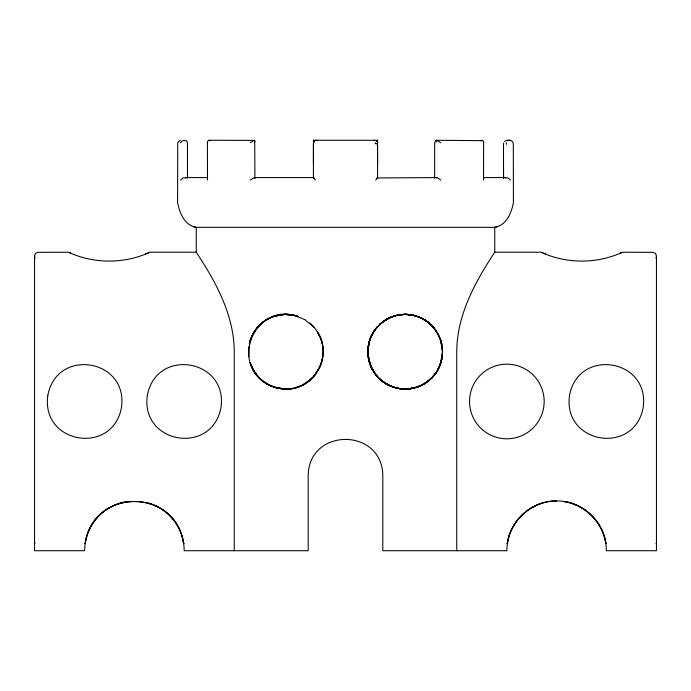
<?xml version="1.0" encoding="UTF-8"?>
<svg xmlns="http://www.w3.org/2000/svg" width="691" height="691" viewBox="0 0 691 691"><rect width="100%" height="100%" fill="white"/><g stroke="black" fill="none" stroke-linecap="round" stroke-linejoin="round"><path stroke-width="1.04" d="M207.499 180.066L207.386 141.56L208.984 140.273L254.703 140.385L254.927 178.39M315.286 180.066L313.412 177.691L313.472 140.273L377.588 140.299L377.588 177.691L375.714 180.066M483.501 180.066L483.622 142.147L483.156 140.662L436.712 140.273L436.116 140.61L436.349 142.001M503.532 177.993L503.497 144.004M187.468 178.114L187.468 142.752C186.829 139.15 181.698 139.884 180.55 142.752M207.378 179.461L207.533 178.39M313.412 177.691L314.146 177.967M442.318 355.597L442.525 351.391L442.093 357.506L440.383 364.235L442.473 353.991L442.188 346.735L442.447 349.378M267.495 319.199C260.447 323.181 254.78 329.495 251.541 336.914C247.171 348.454 253.277 331.697 254.78 330.954C263.331 317.877 280.494 311.46 295.549 315.666L284.744 314.362L293.381 315.131L297.674 316.297C253.511 301.319 228.073 366.817 270.509 385.759L264.627 382.443L258.875 377.58L253.459 370.359L250.168 362.818L253.459 370.359L256.758 375.17L261.932 380.404L267.486 384.231M369.357 362.188C365.815 350.043 368.856 336.292 377.346 326.895C372.034 332.794 368.769 340.456 368.027 348.35L370.255 338.538L375.075 329.693L371.197 336.336L369.357 341.25L367.888 351.719L369.357 362.188L371.197 367.102L375.075 373.745L370.255 364.9L368.027 355.088C368.769 362.982 372.034 370.644 377.346 376.543L372.829 370.272L370.255 364.9M368.545 344.809L367.888 351.719L368.545 358.62M368.234 346.433L368.087 347.832C368.925 340.119 372.173 332.699 377.338 326.903M248.812 346.709L248.812 356.737M426.364 382.451L432.307 377.398L427.738 381.484L420.491 385.759C432.73 380.404 441.437 368.035 442.404 354.716M656.45 256.318L655.984 258.054M441.981 358.076L442.447 354.06L440.236 364.632M483.501 142.752L483.622 142.147M85.157 543.644C93.026 487.708 175.289 487.397 183.59 543.264L184.186 543.264M507.358 543.644C510.364 519.813 532.554 500.534 556.601 500.975C580.509 500.543 602.604 519.597 605.791 543.264A49.761 49.761 0 0 1 606.37 550.727L656.45 550.727L656.45 255.817L655.431 253.364L652.969 252.345L622.617 252.215C596.843 264.048 566.801 264.031 541.027 252.215L494.756 252.215C475.114 281.954 456.855 315.148 456.751 351.719L456.751 550.727M234.249 550.727L234.249 351.719C234.145 315.148 215.886 281.954 196.244 252.215L149.973 252.215C124.199 264.048 94.157 264.031 68.383 252.215L38.031 252.345L35.569 253.364L34.55 255.817L34.55 550.727L84.648 550.727A49.761 49.761 0 0 1 85.209 543.264C93.743 487.371 175.549 487.691 183.642 543.644M183.607 543.264A49.761 49.761 0 0 1 184.169 550.727L308.186 550.727L308.186 476.099C308.272 427.202 382.728 427.202 382.814 476.099L382.814 550.727L506.848 550.727A49.761 49.761 0 0 1 507.41 543.264C510.64 519.572 532.735 500.655 556.601 500.975M85.434 542.28C88.698 521.472 106.526 504.292 127.36 501.476M507.635 542.28C510.589 523.89 524.797 508.127 542.66 502.97M254.927 141.085L254.573 142.156M249.278 344.049L250.246 340.387M441.722 359.398C438.198 378.245 418.496 391.892 399.623 388.627L405.824 389.042L414.799 387.798L408.873 388.869L402.533 388.964M368.692 343.997L369.694 340.24M369.219 341.734L370.281 338.53M249.805 341.855C252.725 331.274 260.455 322.136 270.509 317.679M369.365 341.285C374.159 323.371 393.542 311.46 411.646 314.941L405.824 314.396L399.623 314.811L405.824 314.396L414.799 315.64C403.553 312.6 391.002 315.243 381.916 322.524L387.487 318.862L393.438 316.297L386.148 319.639L389.499 317.869M377.588 140.377L376.75 141.586M313.913 142.121L313.412 144.004L313.42 163.491M370.255 338.538L373.218 332.483M371.076 336.621L371.611 335.437M437.861 369.771L441.748 359.303L440.348 364.287L437.602 370.246L439.459 366.524C435.425 375.99 427.306 383.453 417.64 386.917M436.099 177.967L437.619 177.812L440.772 180.066M318.171 370.272C321.401 364.658 323.138 358.197 323.112 351.719C323.276 366.912 313.23 381.432 298.987 386.675M319.916 366.826L313.662 376.535M252.975 333.943L257.104 327.862M180.55 180.066L183.175 177.812L186.017 177.967M374.928 329.909L380.491 323.751L387.375 318.905L379.48 324.675L382.987 321.738L380.041 324.165C387.737 317.091 398.474 313.55 408.873 314.569M316.072 373.537C309.11 383.367 297.199 389.266 285.184 389.085C313.852 390.838 333.433 355.036 317.342 331.706C320.814 337.467 323.008 344.066 323.077 350.821C322.896 340.179 317.8 329.892 309.723 323.025L313.861 327.059L304.835 319.631M377.338 376.535L374.928 373.529C383.004 384.999 397.861 390.976 411.646 388.497C400.175 390.527 387.893 386.839 379.48 378.763C385.932 384.913 394.621 388.601 403.518 389.024C411.37 389.361 419.23 387.133 425.803 382.849C428.342 382.926 445.22 361.954 431.581 378.107L434.138 375.299M380.041 324.165C395.002 309.732 421.458 311.831 434.138 328.139L429.068 323.034L420.482 317.679L423.505 319.199M259.056 325.668C267.296 317.204 279.613 313.023 291.3 314.785L285.703 314.379L274.94 315.994M250.228 180.066L254.288 177.587L313.472 177.587M250.272 142.709L254.305 140.273M432.151 377.545L427.738 381.484L422.797 384.645L417.407 387.003L423.505 384.239L417.338 387.003L410.661 388.636M504.542 141.422C507.159 139.072 513.396 139.746 513.309 144.004L513.413 202.463C511.53 212.837 506.477 225.352 494.756 227.339L196.244 227.339C184.514 225.387 179.453 212.837 177.587 202.463L177.717 143.037L178.684 141.37L180.351 140.403M304.852 383.799L312.375 377.968L309.369 380.706L302.623 385.077M376.319 141.076L377.528 140.273M147.511 253.234L149.075 252.336M620.155 253.234L621.719 252.336M376.854 177.967L436.712 177.587M307.996 381.708L301.518 385.561L294.53 387.997L295.498 387.781C282.602 391.339 268.099 387.271 258.875 377.58M425.76 382.883C416.44 389.033 404.416 390.665 393.792 387.254M267.486 319.207L270.518 317.679M420.491 385.759L423.514 384.231M504.983 177.967L507.825 177.812L510.45 180.066M507.816 140.774L509.682 140.273M145.516 253.761L146.622 253.321M480.444 140.653L482.016 140.273L480.539 140.61M273.662 316.435L283.846 314.457L290.937 314.759L287.387 314.44M396.487 315.442L392.946 316.478C405.246 312.125 419.644 314.828 429.5 323.379M417.519 386.96L408.329 388.912M496.734 226.89L494.756 227.339L494.756 252.215M276.961 315.467L280.356 314.802M414.039 387.971C402.188 390.899 389.016 387.582 380.05 379.281L386.148 383.799L393.438 387.141L392.929 386.96L400.037 388.67L407.154 388.981M316.193 140.403L317.134 140.273M285.685 389.059L291.274 388.662L283.846 388.981L275.027 387.461L283.88 389.042L285.685 389.059L274.923 387.435M405.608 389.059L408.657 388.903M283.82 388.981L290.937 388.679L280.356 388.636M402.533 314.474L408.657 314.535M185.853 177.587L207.248 177.587M483.752 177.587L505.147 177.587M194.249 226.89L196.244 227.339L196.244 252.215M34.55 543.264L35.016 543.264M84.613 543.264L85.209 543.264M506.814 543.264L507.41 543.264M606.387 543.264L605.791 543.264C602.82 522.059 584.741 504.275 563.683 501.485C585.018 504.352 602.975 522.301 605.843 543.644M655.984 543.264L656.45 543.264M403.613 314.44C423.281 313.144 441.696 329.762 442.473 349.447L440.754 340.387L442.525 352.047M208.984 140.273L210.591 140.67M373.866 140.273L374.652 140.377M284.329 389.033L274.491 387.305L266 383.384M254.288 177.587L254.901 177.967M313.472 140.273L314.681 141.076M417.519 316.478L410.644 314.802L417.338 316.435L423.514 319.207L417.407 316.435C422.987 318.525 428.178 321.712 432.307 326.04L427.928 322.101L423.013 318.914L417.64 316.521M298.046 316.478L294.513 315.442L304.852 319.639M273.679 387.012L280.339 388.636L269.922 385.509L262.01 380.491M148.34 502.97C166.574 508.205 180.826 524.495 183.59 543.264M544.378 253.321L545.484 253.761M269.939 385.518L270.509 385.759M542.383 252.491L543.333 253.087M69.739 252.491L70.689 253.087M383.004 381.708L389.482 385.561M267.495 384.239L269.499 385.362L266.104 383.445M389.076 385.379L381.916 380.914M421.804 318.275L425.803 320.589M386.165 383.807L387.375 384.533C376.733 378.763 369.314 367.647 368.087 355.597L371.084 366.826M386.148 383.799C379.627 379.895 374.401 373.986 371.197 367.102M426.373 320.995L432.151 325.893M440.772 142.752L436.712 140.273A3.731 2.073 -90 0 0 434.639 144.004L434.639 178.123M433.896 327.862L435.995 330.644L431.581 325.331L438.232 334.297L441.661 343.66L440.754 340.387M431.581 325.331L435.814 330.367L440.348 339.151M258.987 377.692L254.737 372.414L251.412 366.23M314.25 141.586L313.412 140.377M257.104 375.576L253.139 369.771M371.084 366.826L372.838 370.281M318.162 333.157L319.916 336.612M35.016 258.054L34.55 256.318M250.246 363.051L251.541 366.524M370.281 364.908L369.219 361.704L369.694 363.19M440.279 338.961L442.318 347.841M440.383 339.203L441.722 344.049M483.467 178.39L483.622 179.461M207.378 142.113L207.481 142.709M377.485 143.218L377.58 163.491M441.981 345.362L442.404 348.722M503.497 163.491L503.532 178.174M506.512 143.037L506.486 144.004L506.512 143.037M47.843 395.33C40.726 443.872 112.417 455.835 121.452 407.612C128.569 359.07 56.878 347.107 47.843 395.33M147.347 395.33C140.23 443.872 211.921 455.835 220.956 407.612C228.073 359.07 156.382 347.107 147.347 395.33M503.592 143.339L503.54 144.004L503.592 143.339M569.548 395.33C562.431 443.872 634.122 455.835 643.157 407.612C650.274 359.07 578.583 347.107 569.548 395.33M375.852 143.443L375.066 142.925L376.258 144.004L375.852 143.443M483.13 430.277A37.314 37.314 0 0 0 543.653 407.612A37.314 37.314 0 0 0 493.763 366.524A37.314 37.314 0 0 0 483.13 430.277"/></g></svg>
